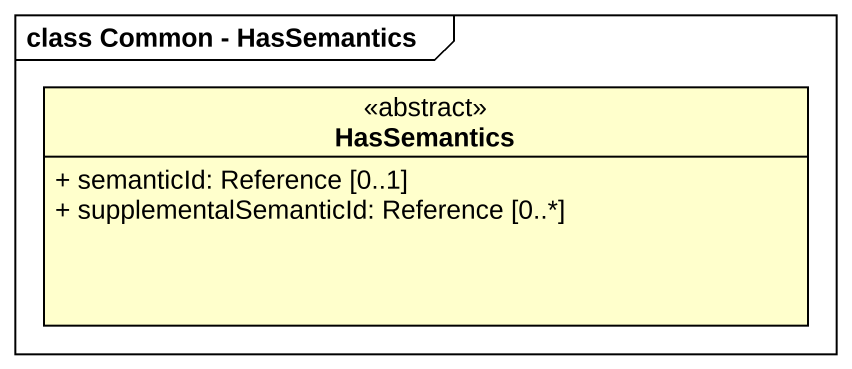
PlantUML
@startuml
mainframe class Common - HasSemantics
hide circle
hide empty members
skinparam classAttributeIconSize 0
class HasSemantics <<abstract>> {
  + semanticId: Reference [0..1]
  + supplementalSemanticId: Reference [0..*]
}
@enduml
